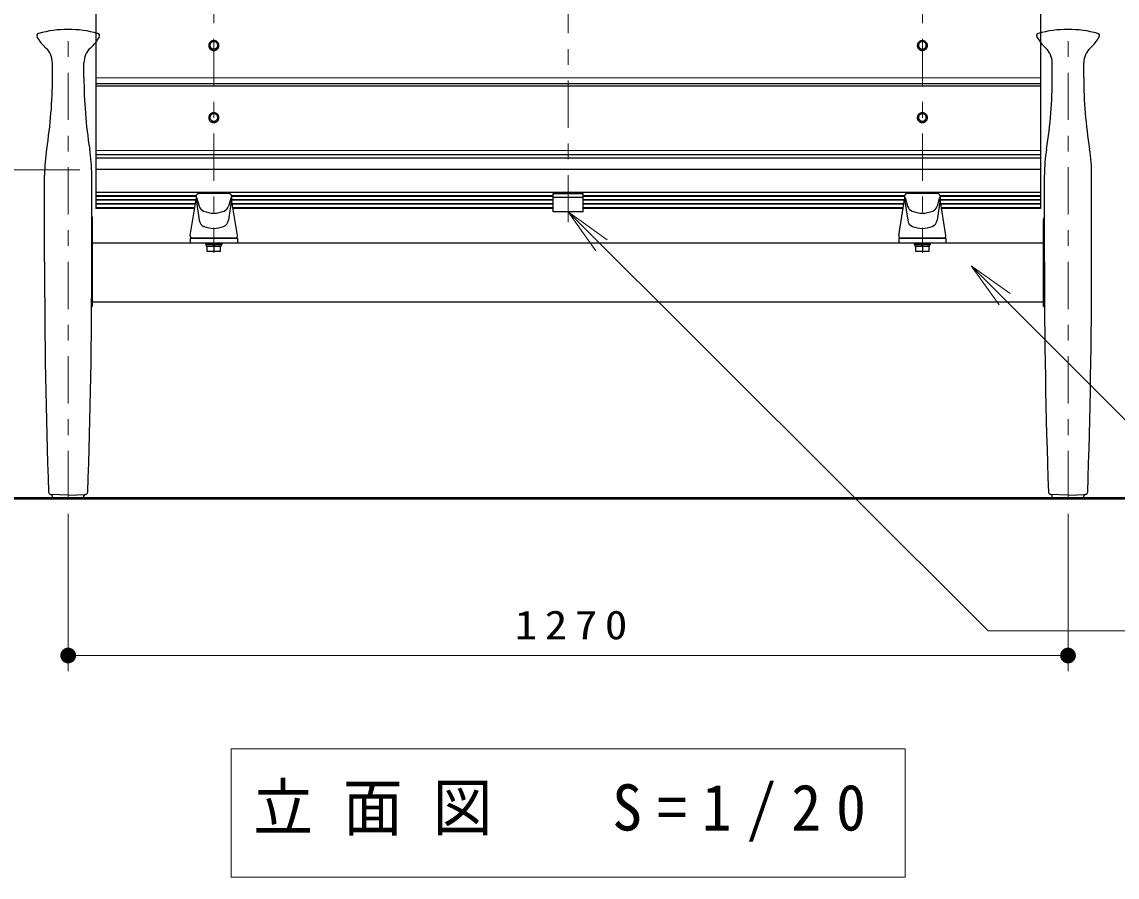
# Model space of a CAD drawing. Units: millimetres on the paper, scale 1:20. Extents: x -385 to 0, y 0 to 267.
# Drawn here: x -293.1 to -223.6, y 82.9 to 137.2 of the extents above; entities that cross this region are included whole.
import ezdxf

# ---------------------------------------------------------------- set-up
doc = ezdxf.new("R2010")
doc.units = ezdxf.units.MM
doc.linetypes.add('USER2', pattern=[6, 3, -1, 1, -1])
doc.layers.add('1_20', color=7, linetype='Continuous', lineweight=25)
doc.styles.add('ＭＳ ゴシック', font='')
doc.styles.get('ＭＳ ゴシック').set_extended_font_data('MS Gothic')

# ---------------------------------------------------------------- blocks, each defined once
blk = doc.blocks.new('filled_dot')
at = {"color": 0, "linetype": 'Continuous', "lineweight": -2, "const_width": 1.25}
blk.add_lwpolyline([(-0.625, 0, 1), (0.625, 0, 1)], format="xyb", close=True, dxfattribs=at)

msp = doc.modelspace()

# ---------------------------------------------------------------- linework, layer by layer
at = {"layer": '1_20', "linetype": 'USER2', "lineweight": 13}
for p, q in [((-280.925, 148.083), (-280.925, 122.51)), ((-235.925, 148.083), (-235.925, 122.51)), ((-258.425, 124.446), (-258.425, 147.209)), ((-290.175, 106.94), (-290.175, 136.744)), ((-226.675, 106.94), (-226.675, 136.705))]:
    msp.add_line(p, q, dxfattribs=at)
at = {"layer": '1_20'}
for p, q in [((-288.425, 145.85), (-288.425, 125.328)), ((-228.425, 145.85), (-228.425, 125.328)), ((-228.425, 133.245), (-288.425, 133.245)), ((-228.425, 133.077), (-288.425, 133.077)), ((-228.425, 128.729), (-288.425, 128.729)), ((-228.425, 128.522), (-288.425, 128.522)), ((-228.425, 127.787), (-288.425, 127.787)), ((-228.425, 126.34), (-288.425, 126.34)), ((-282.05, 126.118), (-288.425, 126.118)), ((-259.375, 126.118), (-279.8, 126.118)), ((-259.375, 125.103), (-259.375, 126.274)), ((-259.375, 126.274), (-257.475, 126.274)), ((-259.375, 126.049), (-257.475, 126.049)), ((-257.475, 125.103), (-257.475, 126.274)), ((-237.05, 126.118), (-257.475, 126.118)), ((-228.425, 126.118), (-234.8, 126.118)), ((-282.05, 125.869), (-288.425, 125.869)), ((-282.095, 125.621), (-288.425, 125.621)), ((-282.135, 125.372), (-288.425, 125.372)), ((-282.143, 125.328), (-288.425, 125.328)), ((-259.375, 125.869), (-279.8, 125.869)), ((-259.375, 125.621), (-279.755, 125.621)), ((-259.375, 125.372), (-279.714, 125.372)), ((-259.375, 125.328), (-279.707, 125.328)), ((-237.05, 125.869), (-257.475, 125.869)), ((-237.095, 125.621), (-257.475, 125.621)), ((-237.135, 125.372), (-257.475, 125.372)), ((-237.143, 125.328), (-257.475, 125.328)), ((-228.425, 125.869), (-234.795, 125.869)), ((-228.425, 125.621), (-234.755, 125.621)), ((-228.425, 125.372), (-234.714, 125.372)), ((-228.425, 125.328), (-234.707, 125.328)), ((-257.475, 125.103), (-259.375, 125.103)), ((-288.625, 123.14), (-228.225, 123.14)), ((-282.425, 123.44), (-279.425, 123.44)), ((-282.425, 123.44), (-282.425, 123.14)), ((-281.45, 123.14), (-281.45, 123.04)), ((-281.45, 123.14), (-280.4, 123.14)), ((-280.4, 123.04), (-280.4, 123.14)), ((-279.425, 123.44), (-279.425, 123.14)), ((-237.425, 123.44), (-234.425, 123.44)), ((-237.425, 123.44), (-237.425, 123.14)), ((-236.45, 123.14), (-236.45, 123.04)), ((-236.45, 123.14), (-235.4, 123.14)), ((-235.4, 123.04), (-235.4, 123.14)), ((-234.425, 123.44), (-234.425, 123.14)), ((-281.45, 123.04), (-280.4, 123.04)), ((-280.465, 123.04), (-281.385, 123.04)), ((-281.385, 122.915), (-281.385, 123.04)), ((-280.465, 122.915), (-281.385, 122.915)), ((-281.35, 122.595), (-281.35, 122.915)), ((-280.5, 122.595), (-281.35, 122.595)), ((-280.962, 122.915), (-280.928, 123.04)), ((-280.925, 122.915), (-280.925, 122.595)), ((-280.922, 122.915), (-280.888, 123.04)), ((-280.5, 122.595), (-280.5, 122.915)), ((-280.465, 122.915), (-280.465, 123.04)), ((-236.45, 123.04), (-235.4, 123.04)), ((-235.465, 123.04), (-236.385, 123.04)), ((-236.385, 122.915), (-236.385, 123.04)), ((-235.465, 122.915), (-236.385, 122.915)), ((-236.35, 122.595), (-236.35, 122.915)), ((-235.5, 122.595), (-236.35, 122.595)), ((-235.962, 122.915), (-235.928, 123.04)), ((-235.925, 122.915), (-235.925, 122.595)), ((-235.922, 122.915), (-235.888, 123.04)), ((-235.5, 122.595), (-235.5, 122.915)), ((-235.465, 122.915), (-235.465, 123.04)), ((-288.625, 119.09), (-288.688, 119.09)), ((-288.625, 119.39), (-228.225, 119.39)), ((-228.225, 119.09), (-228.162, 119.09)), ((-291.175, 106.94), (-289.175, 106.94)), ((-225.675, 106.94), (-227.675, 106.94))]:
    msp.add_line(p, q, dxfattribs=at)
at = {"layer": '1_20', "color": 4}
for p, q in [((-291.175, 133.648), (-291.175, 134.572)), ((-289.175, 133.648), (-289.175, 134.572)), ((-227.675, 133.648), (-227.675, 134.572)), ((-225.675, 133.648), (-225.675, 134.572)), ((-291.675, 121.94), (-291.675, 127.433)), ((-288.675, 121.94), (-288.675, 127.433)), ((-228.175, 121.94), (-228.175, 127.433)), ((-225.175, 121.94), (-225.175, 127.433)), ((-290.175, 107.115), (-291.283, 107.173)), ((-290.175, 107.115), (-289.067, 107.173)), ((-226.675, 107.115), (-227.783, 107.173)), ((-226.675, 107.115), (-225.567, 107.173)), ((-291.175, 106.94), (-291.175, 107.073)), ((-289.175, 106.94), (-289.175, 107.073)), ((-227.675, 106.94), (-227.675, 107.073)), ((-225.675, 106.94), (-225.675, 107.073))]:
    msp.add_line(p, q, dxfattribs=at)
at = {"layer": '1_20', "lineweight": 13}
for p, q in [((-228.425, 133.625), (-288.425, 133.625)), ((-228.425, 129.006), (-288.425, 129.006)), ((-289.425, 127.782), (-307.425, 127.782)), ((-282.05, 126.092), (-288.425, 126.092)), ((-259.375, 126.092), (-279.8, 126.092)), ((-237.05, 126.092), (-257.475, 126.092)), ((-228.425, 126.092), (-234.8, 126.092)), ((-282.05, 125.843), (-288.425, 125.843)), ((-282.099, 125.595), (-288.425, 125.595)), ((-259.375, 125.843), (-279.8, 125.843)), ((-259.375, 125.595), (-279.751, 125.595)), ((-237.05, 125.843), (-257.475, 125.843)), ((-237.099, 125.595), (-257.475, 125.595)), ((-228.425, 125.843), (-234.791, 125.843)), ((-228.425, 125.595), (-234.751, 125.595)), ((-258.425, 125.103), (-256.3, 122.986)), ((-258.425, 125.103), (-255.947, 123.34)), ((-256.653, 122.631), (-258.425, 125.103)), ((-232.822, 121.688), (-230.702, 119.566)), ((-232.822, 121.688), (-230.348, 119.919)), ((-231.055, 119.212), (-232.822, 121.688)), ((-290.175, 105.94), (-290.175, 95.94)), ((-226.675, 105.94), (-226.675, 95.94)), ((-226.675, 96.94), (-290.175, 96.94)), ((-279.825, 91.007), (-279.825, 82.873)), ((-237.025, 91.007), (-279.825, 91.007)), ((-237.025, 82.873), (-237.025, 91.007)), ((-279.825, 82.873), (-237.025, 82.873))]:
    msp.add_line(p, q, dxfattribs=at)
at = {"layer": '1_20', "color": 190}
for p, q in [((-282.423, 123.614), (-282.05, 125.896)), ((-282.05, 126.11), (-282.05, 125.896)), ((-282.05, 125.896), (-281.856, 124.571)), ((-282.022, 126.01), (-281.86, 125.473)), ((-279.8, 125.896), (-279.994, 124.571)), ((-279.827, 126.01), (-279.99, 125.473)), ((-279.8, 126.11), (-279.8, 125.896)), ((-279.427, 123.614), (-279.8, 125.896)), ((-237.423, 123.614), (-237.05, 125.896)), ((-237.05, 126.11), (-237.05, 125.896)), ((-237.05, 125.896), (-236.856, 124.571)), ((-237.022, 126.01), (-236.86, 125.473)), ((-234.8, 125.896), (-234.994, 124.571)), ((-234.827, 126.01), (-234.99, 125.473)), ((-234.8, 126.11), (-234.8, 125.896)), ((-234.427, 123.614), (-234.8, 125.896)), ((-279.575, 123.44), (-282.275, 123.44)), ((-234.575, 123.44), (-237.275, 123.44))]:
    msp.add_line(p, q, dxfattribs=at)
at = {"layer": '1_20', "color": 131}
for p, q in [((-288.625, 119.09), (-288.625, 124.64)), ((-228.225, 119.09), (-228.225, 124.64))]:
    msp.add_line(p, q, dxfattribs=at)
at = {"layer": '1_20', "lineweight": 50}
msp.add_line((-298.801, 106.94), (-220.051, 106.94), dxfattribs=at)
at = {"layer": '1_20', "color": 4}
for points in [[(-281.25, 135.667), (-281.249, 135.64), (-281.245, 135.613), (-281.239, 135.587), (-281.23, 135.561), (-281.219, 135.536), (-281.206, 135.512), (-281.191, 135.489), (-281.174, 135.468), (-281.155, 135.448), (-281.134, 135.43), (-281.111, 135.414), (-281.087, 135.399), (-281.062, 135.387), (-281.036, 135.376), (-281.009, 135.368), (-280.981, 135.362), (-280.953, 135.359), (-280.925, 135.358), (-280.896, 135.359), (-280.868, 135.362), (-280.841, 135.368), (-280.814, 135.376), (-280.787, 135.387), (-280.762, 135.399), (-280.738, 135.414), (-280.716, 135.43), (-280.695, 135.448), (-280.676, 135.468), (-280.659, 135.489), (-280.643, 135.512), (-280.63, 135.536), (-280.619, 135.561), (-280.611, 135.587), (-280.605, 135.613), (-280.601, 135.64), (-280.6, 135.667), (-280.601, 135.694), (-280.605, 135.72), (-280.611, 135.747), (-280.619, 135.772), (-280.63, 135.797), (-280.643, 135.821), (-280.659, 135.844), (-280.676, 135.865), (-280.695, 135.885), (-280.716, 135.904), (-280.738, 135.92), (-280.762, 135.934), (-280.787, 135.947), (-280.814, 135.957), (-280.841, 135.965), (-280.868, 135.971), (-280.896, 135.975), (-280.925, 135.976), (-280.953, 135.975), (-280.981, 135.971), (-281.009, 135.965), (-281.036, 135.957), (-281.062, 135.947), (-281.087, 135.934), (-281.111, 135.92), (-281.134, 135.904), (-281.155, 135.885), (-281.174, 135.865), (-281.191, 135.844), (-281.206, 135.821), (-281.219, 135.797), (-281.23, 135.772), (-281.239, 135.747), (-281.245, 135.72), (-281.249, 135.694)], [(-281.175, 135.682), (-281.174, 135.661), (-281.171, 135.641), (-281.166, 135.621), (-281.16, 135.601), (-281.151, 135.582), (-281.141, 135.563), (-281.13, 135.546), (-281.116, 135.529), (-281.102, 135.514), (-281.085, 135.5), (-281.068, 135.487), (-281.05, 135.476), (-281.03, 135.467), (-281.01, 135.459), (-280.989, 135.453), (-280.968, 135.448), (-280.947, 135.445), (-280.925, 135.444), (-280.903, 135.445), (-280.881, 135.448), (-280.86, 135.453), (-280.839, 135.459), (-280.819, 135.467), (-280.8, 135.476), (-280.781, 135.487), (-280.764, 135.5), (-280.748, 135.514), (-280.733, 135.529), (-280.72, 135.546), (-280.708, 135.563), (-280.698, 135.582), (-280.69, 135.601), (-280.683, 135.621), (-280.679, 135.641), (-280.676, 135.661), (-280.675, 135.682), (-280.676, 135.703), (-280.679, 135.724), (-280.683, 135.744), (-280.69, 135.764), (-280.698, 135.783), (-280.708, 135.801), (-280.72, 135.819), (-280.733, 135.835), (-280.748, 135.85), (-280.764, 135.864), (-280.781, 135.877), (-280.8, 135.888), (-280.819, 135.898), (-280.839, 135.906), (-280.86, 135.912), (-280.881, 135.916), (-280.903, 135.919), (-280.925, 135.92), (-280.947, 135.919), (-280.968, 135.916), (-280.989, 135.912), (-281.01, 135.906), (-281.03, 135.898), (-281.05, 135.888), (-281.068, 135.877), (-281.085, 135.864), (-281.102, 135.85), (-281.116, 135.835), (-281.13, 135.819), (-281.141, 135.801), (-281.151, 135.783), (-281.16, 135.764), (-281.166, 135.744), (-281.171, 135.724), (-281.174, 135.703)], [(-236.25, 135.667), (-236.249, 135.64), (-236.245, 135.613), (-236.239, 135.587), (-236.23, 135.561), (-236.219, 135.536), (-236.206, 135.512), (-236.191, 135.489), (-236.174, 135.468), (-236.155, 135.448), (-236.134, 135.43), (-236.111, 135.414), (-236.087, 135.399), (-236.062, 135.387), (-236.036, 135.376), (-236.009, 135.368), (-235.981, 135.362), (-235.953, 135.359), (-235.925, 135.358), (-235.896, 135.359), (-235.868, 135.362), (-235.841, 135.368), (-235.814, 135.376), (-235.787, 135.387), (-235.762, 135.399), (-235.738, 135.414), (-235.716, 135.43), (-235.695, 135.448), (-235.676, 135.468), (-235.659, 135.489), (-235.643, 135.512), (-235.63, 135.536), (-235.619, 135.561), (-235.611, 135.587), (-235.605, 135.613), (-235.601, 135.64), (-235.6, 135.667), (-235.601, 135.694), (-235.605, 135.72), (-235.611, 135.747), (-235.619, 135.772), (-235.63, 135.797), (-235.643, 135.821), (-235.659, 135.844), (-235.676, 135.865), (-235.695, 135.885), (-235.716, 135.904), (-235.738, 135.92), (-235.762, 135.934), (-235.787, 135.947), (-235.814, 135.957), (-235.841, 135.965), (-235.868, 135.971), (-235.896, 135.975), (-235.925, 135.976), (-235.953, 135.975), (-235.981, 135.971), (-236.009, 135.965), (-236.036, 135.957), (-236.062, 135.947), (-236.087, 135.934), (-236.111, 135.92), (-236.134, 135.904), (-236.155, 135.885), (-236.174, 135.865), (-236.191, 135.844), (-236.206, 135.821), (-236.219, 135.797), (-236.23, 135.772), (-236.239, 135.747), (-236.245, 135.72), (-236.249, 135.694)], [(-236.175, 135.682), (-236.174, 135.661), (-236.171, 135.641), (-236.166, 135.621), (-236.16, 135.601), (-236.151, 135.582), (-236.141, 135.563), (-236.13, 135.546), (-236.116, 135.529), (-236.102, 135.514), (-236.085, 135.5), (-236.068, 135.487), (-236.05, 135.476), (-236.03, 135.467), (-236.01, 135.459), (-235.989, 135.453), (-235.968, 135.448), (-235.947, 135.445), (-235.925, 135.444), (-235.903, 135.445), (-235.881, 135.448), (-235.86, 135.453), (-235.839, 135.459), (-235.819, 135.467), (-235.8, 135.476), (-235.781, 135.487), (-235.764, 135.5), (-235.748, 135.514), (-235.733, 135.529), (-235.72, 135.546), (-235.708, 135.563), (-235.698, 135.582), (-235.69, 135.601), (-235.683, 135.621), (-235.679, 135.641), (-235.676, 135.661), (-235.675, 135.682), (-235.676, 135.703), (-235.679, 135.724), (-235.683, 135.744), (-235.69, 135.764), (-235.698, 135.783), (-235.708, 135.801), (-235.72, 135.819), (-235.733, 135.835), (-235.748, 135.85), (-235.764, 135.864), (-235.781, 135.877), (-235.8, 135.888), (-235.819, 135.898), (-235.839, 135.906), (-235.86, 135.912), (-235.881, 135.916), (-235.903, 135.919), (-235.925, 135.92), (-235.947, 135.919), (-235.968, 135.916), (-235.989, 135.912), (-236.01, 135.906), (-236.03, 135.898), (-236.05, 135.888), (-236.068, 135.877), (-236.085, 135.864), (-236.102, 135.85), (-236.116, 135.835), (-236.13, 135.819), (-236.141, 135.801), (-236.151, 135.783), (-236.16, 135.764), (-236.166, 135.744), (-236.171, 135.724), (-236.174, 135.703)], [(-281.25, 131.086), (-281.249, 131.06), (-281.245, 131.033), (-281.239, 131.006), (-281.23, 130.981), (-281.219, 130.956), (-281.206, 130.932), (-281.191, 130.909), (-281.174, 130.888), (-281.155, 130.868), (-281.134, 130.85), (-281.111, 130.833), (-281.087, 130.819), (-281.062, 130.806), (-281.036, 130.796), (-281.009, 130.788), (-280.981, 130.782), (-280.953, 130.779), (-280.925, 130.777), (-280.896, 130.779), (-280.868, 130.782), (-280.841, 130.788), (-280.814, 130.796), (-280.787, 130.806), (-280.762, 130.819), (-280.738, 130.833), (-280.716, 130.85), (-280.695, 130.868), (-280.676, 130.888), (-280.659, 130.909), (-280.643, 130.932), (-280.63, 130.956), (-280.619, 130.981), (-280.611, 131.006), (-280.605, 131.033), (-280.601, 131.06), (-280.6, 131.086), (-280.601, 131.113), (-280.605, 131.14), (-280.611, 131.166), (-280.619, 131.192), (-280.63, 131.217), (-280.643, 131.241), (-280.659, 131.264), (-280.676, 131.285), (-280.695, 131.305), (-280.716, 131.323), (-280.738, 131.34), (-280.762, 131.354), (-280.787, 131.367), (-280.814, 131.377), (-280.841, 131.385), (-280.868, 131.391), (-280.896, 131.394), (-280.925, 131.396), (-280.953, 131.394), (-280.981, 131.391), (-281.009, 131.385), (-281.036, 131.377), (-281.062, 131.367), (-281.087, 131.354), (-281.111, 131.34), (-281.134, 131.323), (-281.155, 131.305), (-281.174, 131.285), (-281.191, 131.264), (-281.206, 131.241), (-281.219, 131.217), (-281.23, 131.192), (-281.239, 131.166), (-281.245, 131.14), (-281.249, 131.113)], [(-281.175, 131.102), (-281.174, 131.081), (-281.171, 131.061), (-281.166, 131.04), (-281.16, 131.021), (-281.151, 131.001), (-281.141, 130.983), (-281.13, 130.966), (-281.116, 130.949), (-281.102, 130.934), (-281.085, 130.92), (-281.068, 130.907), (-281.05, 130.896), (-281.03, 130.886), (-281.01, 130.879), (-280.989, 130.872), (-280.968, 130.868), (-280.947, 130.865), (-280.925, 130.864), (-280.903, 130.865), (-280.881, 130.868), (-280.86, 130.872), (-280.839, 130.879), (-280.819, 130.886), (-280.8, 130.896), (-280.781, 130.907), (-280.764, 130.92), (-280.748, 130.934), (-280.733, 130.949), (-280.72, 130.966), (-280.708, 130.983), (-280.698, 131.001), (-280.69, 131.021), (-280.683, 131.04), (-280.679, 131.061), (-280.676, 131.081), (-280.675, 131.102), (-280.676, 131.123), (-280.679, 131.143), (-280.683, 131.163), (-280.69, 131.183), (-280.698, 131.202), (-280.708, 131.221), (-280.72, 131.238), (-280.733, 131.255), (-280.748, 131.27), (-280.764, 131.284), (-280.781, 131.297), (-280.8, 131.308), (-280.819, 131.317), (-280.839, 131.325), (-280.86, 131.332), (-280.881, 131.336), (-280.903, 131.339), (-280.925, 131.34), (-280.947, 131.339), (-280.968, 131.336), (-280.989, 131.332), (-281.01, 131.325), (-281.03, 131.317), (-281.05, 131.308), (-281.068, 131.297), (-281.085, 131.284), (-281.102, 131.27), (-281.116, 131.255), (-281.13, 131.238), (-281.141, 131.221), (-281.151, 131.202), (-281.16, 131.183), (-281.166, 131.163), (-281.171, 131.143), (-281.174, 131.123)], [(-236.25, 131.086), (-236.249, 131.06), (-236.245, 131.033), (-236.239, 131.006), (-236.23, 130.981), (-236.219, 130.956), (-236.206, 130.932), (-236.191, 130.909), (-236.174, 130.888), (-236.155, 130.868), (-236.134, 130.85), (-236.111, 130.833), (-236.087, 130.819), (-236.062, 130.806), (-236.036, 130.796), (-236.009, 130.788), (-235.981, 130.782), (-235.953, 130.779), (-235.925, 130.777), (-235.896, 130.779), (-235.868, 130.782), (-235.841, 130.788), (-235.814, 130.796), (-235.787, 130.806), (-235.762, 130.819), (-235.738, 130.833), (-235.716, 130.85), (-235.695, 130.868), (-235.676, 130.888), (-235.659, 130.909), (-235.643, 130.932), (-235.63, 130.956), (-235.619, 130.981), (-235.611, 131.006), (-235.605, 131.033), (-235.601, 131.06), (-235.6, 131.086), (-235.601, 131.113), (-235.605, 131.14), (-235.611, 131.166), (-235.619, 131.192), (-235.63, 131.217), (-235.643, 131.241), (-235.659, 131.264), (-235.676, 131.285), (-235.695, 131.305), (-235.716, 131.323), (-235.738, 131.34), (-235.762, 131.354), (-235.787, 131.367), (-235.814, 131.377), (-235.841, 131.385), (-235.868, 131.391), (-235.896, 131.394), (-235.925, 131.396), (-235.953, 131.394), (-235.981, 131.391), (-236.009, 131.385), (-236.036, 131.377), (-236.062, 131.367), (-236.087, 131.354), (-236.111, 131.34), (-236.134, 131.323), (-236.155, 131.305), (-236.174, 131.285), (-236.191, 131.264), (-236.206, 131.241), (-236.219, 131.217), (-236.23, 131.192), (-236.239, 131.166), (-236.245, 131.14), (-236.249, 131.113)], [(-236.175, 131.102), (-236.174, 131.081), (-236.171, 131.061), (-236.166, 131.04), (-236.16, 131.021), (-236.151, 131.001), (-236.141, 130.983), (-236.13, 130.966), (-236.116, 130.949), (-236.102, 130.934), (-236.085, 130.92), (-236.068, 130.907), (-236.05, 130.896), (-236.03, 130.886), (-236.01, 130.879), (-235.989, 130.872), (-235.968, 130.868), (-235.947, 130.865), (-235.925, 130.864), (-235.903, 130.865), (-235.881, 130.868), (-235.86, 130.872), (-235.839, 130.879), (-235.819, 130.886), (-235.8, 130.896), (-235.781, 130.907), (-235.764, 130.92), (-235.748, 130.934), (-235.733, 130.949), (-235.72, 130.966), (-235.708, 130.983), (-235.698, 131.001), (-235.69, 131.021), (-235.683, 131.04), (-235.679, 131.061), (-235.676, 131.081), (-235.675, 131.102), (-235.676, 131.123), (-235.679, 131.143), (-235.683, 131.163), (-235.69, 131.183), (-235.698, 131.202), (-235.708, 131.221), (-235.72, 131.238), (-235.733, 131.255), (-235.748, 131.27), (-235.764, 131.284), (-235.781, 131.297), (-235.8, 131.308), (-235.819, 131.317), (-235.839, 131.325), (-235.86, 131.332), (-235.881, 131.336), (-235.903, 131.339), (-235.925, 131.34), (-235.947, 131.339), (-235.968, 131.336), (-235.989, 131.332), (-236.01, 131.325), (-236.03, 131.317), (-236.05, 131.308), (-236.068, 131.297), (-236.085, 131.284), (-236.102, 131.27), (-236.116, 131.255), (-236.13, 131.238), (-236.141, 131.221), (-236.151, 131.202), (-236.16, 131.183), (-236.166, 131.163), (-236.171, 131.143), (-236.174, 131.123)]]:
    msp.add_lwpolyline(points, close=True, dxfattribs=at)
at = {"layer": '1_20', "lineweight": 13}
for points in [[(-258.425, 125.103), (-231.741, 98.511), (-182.373, 98.511)], [(-232.822, 121.688), (-221.226, 110.087), (-181.988, 110.087)]]:
    msp.add_lwpolyline(points, dxfattribs=at)
at = {"layer": '1_20', "color": 4}
for centre, radius, start, end in [((-292.025, 136.29), 0.15, 105.3921, 213.20587), ((-290.175, 129.57), 7.12, 74.6079, 105.3921), ((-288.325, 136.29), 0.15, 326.79413, 74.6079), ((-228.525, 136.29), 0.15, 105.3921, 213.20587), ((-226.675, 129.57), 7.12, 74.6079, 105.3921), ((-224.825, 136.29), 0.15, 326.79413, 74.6079), ((-289.731, 137.558), 2.771, 208.93513, 227.92204), ((-290.618, 137.558), 2.771, 312.07795, 331.06487), ((-226.231, 137.558), 2.771, 208.93513, 227.92204), ((-227.118, 137.558), 2.771, 312.07795, 331.06487), ((-292.428, 134.572), 1.253, 0, 47.92204), ((-287.922, 134.572), 1.253, 132.07796, 180), ((-228.928, 134.572), 1.253, 0, 47.92204), ((-224.422, 134.572), 1.253, 132.07796, 180), ((-319.63, 133.648), 28.456, 350.79971, 0), ((-260.719, 133.648), 28.456, 180, 189.2003), ((-256.13, 133.648), 28.456, 350.79971, 0), ((-197.219, 133.648), 28.456, 180, 189.2003), ((-281.264, 127.433), 10.411, 170.7997, 180), ((-299.086, 127.433), 10.411, 0, 9.2003), ((-217.764, 127.433), 10.411, 170.7997, 180), ((-235.586, 127.433), 10.411, 0, 9.2003), ((135.922, 121.94), 427.597, 180, 181.95969), ((-716.272, 121.94), 427.597, 358.04031, 0), ((199.422, 121.94), 427.597, 180, 181.95969), ((-652.772, 121.94), 427.597, 358.04031, 0), ((-291.275, 107.323), 0.15, 181.95969, 267), ((-291.275, 107.073), 0.1, 0, 87), ((-289.075, 107.073), 0.1, 93, 180), ((-289.075, 107.323), 0.15, 273, 358.04031), ((-227.775, 107.323), 0.15, 181.95969, 267), ((-227.775, 107.073), 0.1, 0, 87), ((-225.575, 107.073), 0.1, 93, 180), ((-225.575, 107.323), 0.15, 273, 358.04031)]:
    msp.add_arc(centre, radius, start, end, dxfattribs=at)
at = {"layer": '1_20', "color": 190}
for centre, radius, start, end in [((-281.9, 126.11), 0.15, 91.62387, 180), ((-280.925, 91.718), 34.556, 88.37613, 91.62387), ((-279.95, 126.11), 0.15, 0, 88.37613), ((-236.9, 126.11), 0.15, 91.62387, 180), ((-235.925, 91.718), 34.556, 88.37613, 91.62387), ((-234.95, 126.11), 0.15, 0, 88.37613), ((-281.381, 125.618), 0.5, 196.80373, 246.74202), ((-280.468, 125.618), 0.5, 293.25798, 343.19626), ((-236.381, 125.618), 0.5, 196.80373, 246.74202), ((-235.468, 125.618), 0.5, 293.25798, 343.19626), ((-281.361, 124.644), 0.5, 188.33609, 247.83332), ((-280.925, 126.68), 1.656, 246.74202, 293.25798), ((-280.489, 124.644), 0.5, 292.16668, 351.66391), ((-236.361, 124.644), 0.5, 188.33609, 247.83332), ((-235.925, 126.68), 1.656, 246.74202, 293.25798), ((-235.489, 124.644), 0.5, 292.16668, 351.66391), ((-280.925, 125.715), 1.656, 247.83332, 292.16668), ((-235.925, 125.715), 1.656, 247.83332, 292.16668), ((-282.275, 123.59), 0.15, 170.7133, 270), ((-279.575, 123.59), 0.15, 270, 9.2867), ((-237.275, 123.59), 0.15, 170.7133, 270), ((-234.575, 123.59), 0.15, 270, 9.2867)]:
    msp.add_arc(centre, radius, start, end, dxfattribs=at)
at = {"layer": '1_20', "color": 131}
for centre, start, end in [((-289.075, 124.64), 0, 27.26604), ((-227.775, 124.64), 152.73396, 180)]:
    msp.add_arc(centre, 0.45, start, end, dxfattribs=at)

# ---------------------------------------------------------------- block references
at = {"layer": '1_20', "lineweight": 13, "xscale": 0.4, "yscale": 0.4}
msp.add_blockref('filled_dot', (-290.175, 96.94), dxfattribs=at)
at = {"layer": '1_20', "lineweight": 13, "xscale": 0.4, "yscale": 0.4, "rotation": 180}
msp.add_blockref('filled_dot', (-226.675, 96.94), dxfattribs=at)

# ---------------------------------------------------------------- texts
at = {"layer": '1_20', "style": 'ＭＳ ゴシック'}
for s, insert, char_height, attachment_point in [('\\T1.33;\\W1.15;1270', (-258.001, 97.94), 1.833, 8), ('\\T1.5;\\W0.95;立面図\u3000S=1/20', (-278.425, 86.94), 2.933, 4)]:
    msp.add_mtext(s, dxfattribs=dict(at, insert=insert, char_height=char_height, attachment_point=attachment_point))

doc.saveas('drawing.dxf')
